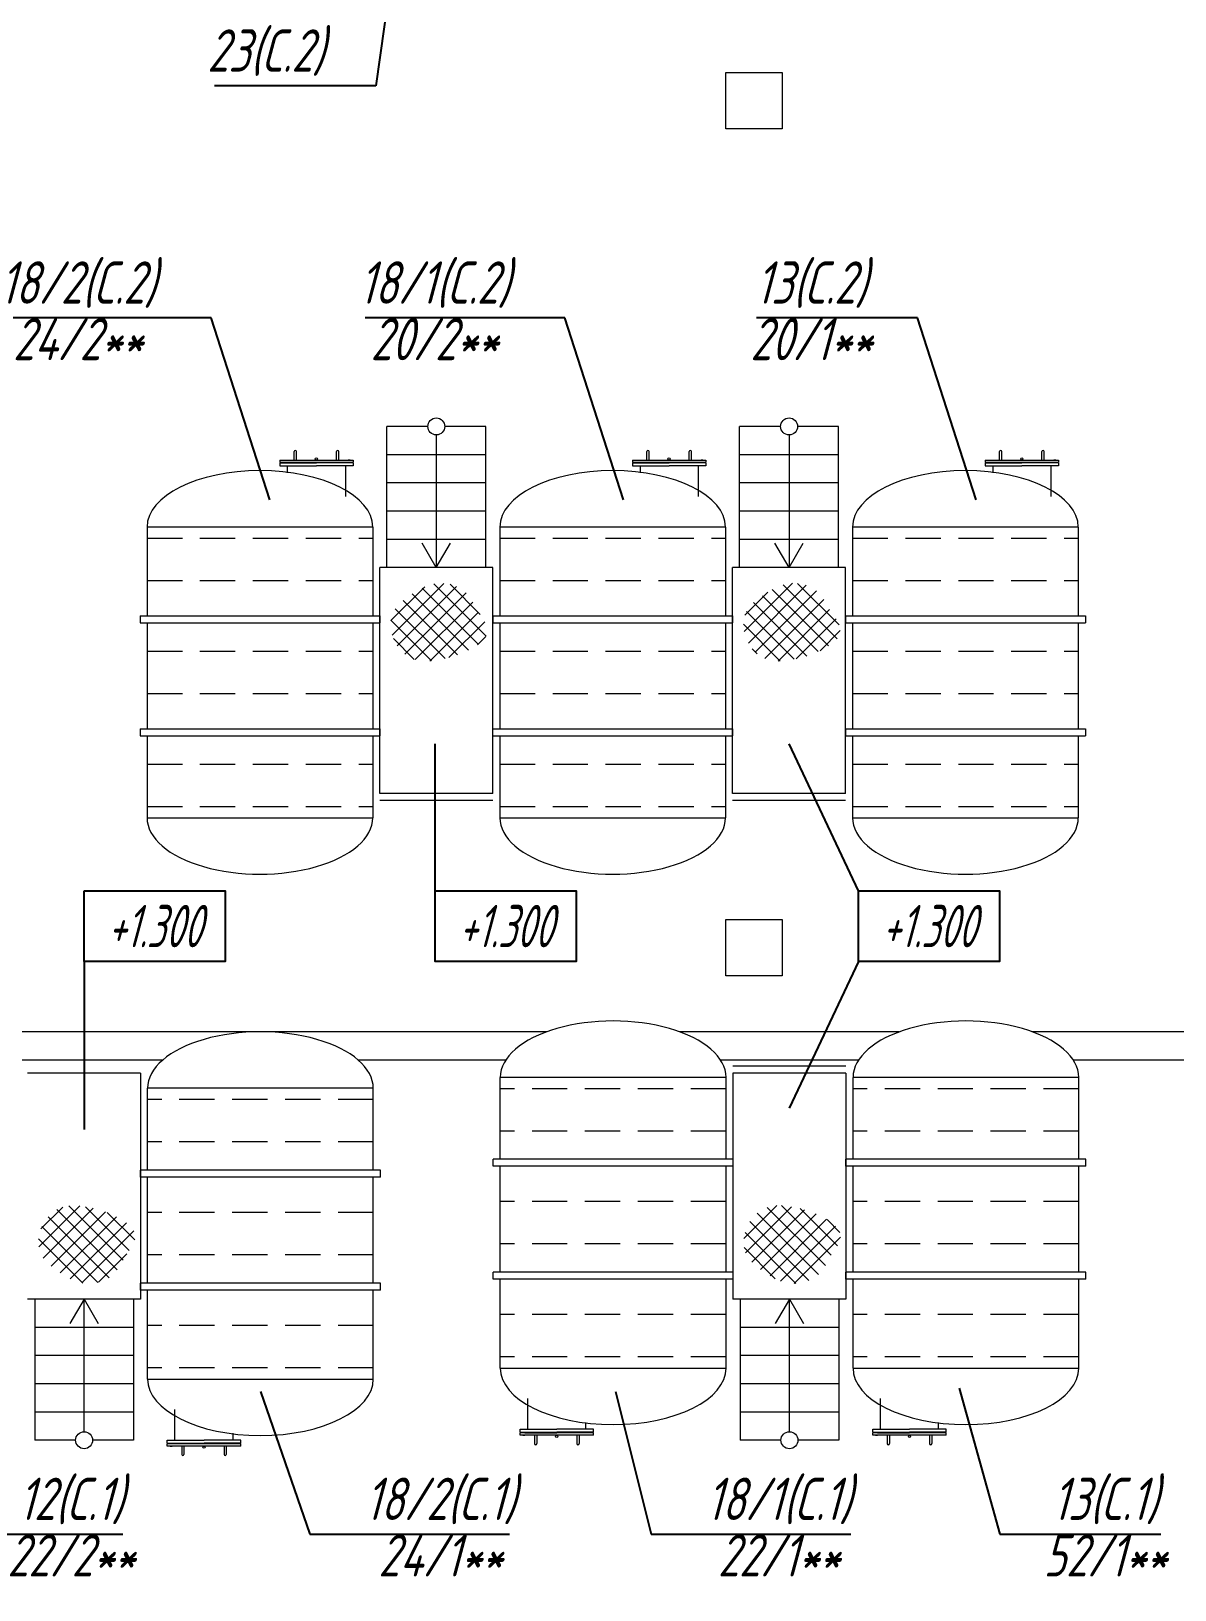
# Model space of a CAD drawing. Header units: millimetres. Extents: x -14296 to 10264, y -13087 to -5602.
# Drawn here: x -3117.5 to -3036.5, y -12765.5 to -12655 of the extents above; entities that cross this region are included whole.
import ezdxf
from ezdxf import colors
from ezdxf.entities.mleader import LeaderData, LeaderLine
from ezdxf.math import Vec2, Vec3

# ---------------------------------------------------------------- set-up
doc = ezdxf.new("R2010")
doc.units = ezdxf.units.MM
doc.linetypes.add('K5LT_BASIC', pattern=[0])
doc.linetypes.add('VERDECKT', pattern=[0.375, 0.25, -0.125])
for name, color, linetype, lineweight in [('Линия выноска', 137, 'Continuous', 25), ('Рамка тонкая', 5, 'Continuous', 25), ('Строительный', 251, 'Continuous', 13), ('Текст', 7, 'Continuous', 20), ('Технологическое', 156, 'Continuous', 18)]:
    doc.layers.add(name, color=color, linetype=linetype, lineweight=lineweight)
doc.layers.add('орудован', color=7, linetype='Continuous')
doc.styles.add('Simplex', font='simplex.shx', dxfattribs={"width": 0.7, "oblique": 15})
doc.linetypes.add('ограждение1', pattern='A,0.25,-0.1,[133,ltypeshp.shx,S=0.1,R=0,X=-0.1,Y=0],-0.1,1', length=1.45)

# ---------------------------------------------------------------- blocks, each defined once
blk = doc.blocks.new('A$C32520DA1')
at = {"layer": 'орудован', "lineweight": -2, "ltscale": 0.3}
h = blk.add_hatch(dxfattribs=at)
h.set_pattern_fill('ANSI37', color=4, scale=0.25, angle=270, style=0)
h.set_pattern_definition([(45, (345.161, -3272.3488), (0.561266, -0.561266), []), (315, (345.161, -3272.3488), (-0.561266, -0.561266), [])])
edge = h.paths.add_edge_path()
edge.add_spline(control_points=[(2.52, -0.8), (2.28, -1.28), (1.72, -2.41), (-0.45, -2.98), (-2.14, -1.94), (-3.79, -0.67), (-3.56, 1.53), (-1.96, 2.98), (0.07, 2.73), (1.77, 2.21), (3.79, 0.92), (2.93, -0.25), (2.52, -0.8)], knot_values=[0, 0, 0, 0, 1.566566, 3.673336, 5.745346, 7.383422, 9.561681, 11.30499, 13.330467, 15.16078, 17.108533, 18.858869, 18.858869, 18.858869, 18.858869], degree=3, periodic=0)
blk = doc.blocks.new('_None')

msp = doc.modelspace()

# ---------------------------------------------------------------- linework, layer by layer
at = {"layer": 'Линия выноска'}
for p, q in [((-3088.90651, -12715.95198), (-3088.90651, -12705.54043)), ((-3058.90563, -12715.95198), (-3063.82898, -12705.54043)), ((-3113.79414, -12720.95198), (-3113.79414, -12732.85832)), ((-3058.90563, -12720.95198), (-3063.82898, -12731.36353))]:
    msp.add_line(p, q, dxfattribs=at)
at = {"layer": 'Рамка тонкая'}
for points in [[(-3113.79414, -12715.95198), (-3103.79414, -12715.95198), (-3103.79414, -12720.95198), (-3113.79414, -12720.95198)], [(-3088.90651, -12715.95198), (-3078.90651, -12715.95198), (-3078.90651, -12720.95198), (-3088.90651, -12720.95198)], [(-3058.90563, -12715.95198), (-3048.90563, -12715.95198), (-3048.90563, -12720.95198), (-3058.90563, -12720.95198)]]:
    msp.add_lwpolyline(points, close=True, dxfattribs=at)
at = {"layer": 'Строительный'}
for p, q in [((-3068.30898, -12661.97393), (-3068.30898, -12657.97393)), ((-3068.30898, -12657.97393), (-3064.30898, -12657.97393)), ((-3064.30898, -12657.97393), (-3064.30898, -12661.97393)), ((-3064.30898, -12661.97393), (-3068.30898, -12661.97393)), ((-3089.42898, -12683.05087), (-3092.32898, -12683.05087)), ((-3092.32898, -12693.05087), (-3092.32898, -12683.05087)), ((-3088.82898, -12683.65087), (-3088.82898, -12693.05087)), ((-3085.32898, -12683.05087), (-3088.22898, -12683.05087)), ((-3085.32898, -12693.05087), (-3085.32898, -12683.05087)), ((-3064.42898, -12683.05087), (-3067.32898, -12683.05087)), ((-3067.32898, -12693.05087), (-3067.32898, -12683.05087)), ((-3063.82898, -12683.65087), (-3063.82898, -12693.05087)), ((-3060.32898, -12683.05087), (-3063.22898, -12683.05087)), ((-3060.32898, -12693.05087), (-3060.32898, -12683.05087)), ((-3085.32898, -12685.05087), (-3092.32898, -12685.05087)), ((-3060.32898, -12685.05087), (-3067.32898, -12685.05087)), ((-3085.32898, -12687.05087), (-3092.32898, -12687.05087)), ((-3060.32898, -12687.05087), (-3067.32898, -12687.05087)), ((-3085.32898, -12689.05087), (-3092.32898, -12689.05087)), ((-3060.32898, -12689.05087), (-3067.32898, -12689.05087)), ((-3085.32898, -12691.05087), (-3092.32898, -12691.05087)), ((-3088.82898, -12693.05087), (-3089.82898, -12691.31882)), ((-3088.82898, -12693.05087), (-3087.82898, -12691.31882)), ((-3060.32898, -12691.05087), (-3067.32898, -12691.05087)), ((-3063.82898, -12693.05087), (-3064.82898, -12691.31882)), ((-3063.82898, -12693.05087), (-3062.82898, -12691.31882)), ((-3084.82898, -12693.05087), (-3092.82898, -12693.05087)), ((-3092.82898, -12709.05087), (-3092.82898, -12693.05087)), ((-3084.82898, -12709.05087), (-3084.82898, -12693.05087)), ((-3059.82898, -12693.05087), (-3067.82898, -12693.05087)), ((-3067.82898, -12709.05087), (-3067.82898, -12693.05087)), ((-3059.82898, -12709.05087), (-3059.82898, -12693.05087)), ((-3084.82898, -12709.05087), (-3092.82898, -12709.05087)), ((-3059.82898, -12709.05087), (-3067.82898, -12709.05087)), ((-3068.30898, -12721.97393), (-3068.30898, -12717.97393)), ((-3068.30898, -12717.97393), (-3064.30898, -12717.97393)), ((-3064.30898, -12717.97393), (-3064.30898, -12721.97393)), ((-3064.30898, -12721.97393), (-3068.30898, -12721.97393)), ((-3109.79414, -12728.88271), (-3117.79414, -12728.88271)), ((-3109.79414, -12728.88271), (-3109.79414, -12744.88271)), ((-3059.80428, -12728.88271), (-3067.80428, -12728.88271)), ((-3067.80428, -12728.88271), (-3067.80428, -12744.88271)), ((-3059.80428, -12728.88271), (-3059.80428, -12744.88271)), ((-3109.79414, -12744.88271), (-3117.79414, -12744.88271)), ((-3117.29414, -12744.88271), (-3117.29414, -12754.88271)), ((-3113.79414, -12744.88271), (-3114.79414, -12746.61476)), ((-3113.79414, -12754.28271), (-3113.79414, -12744.88271)), ((-3113.79414, -12744.88271), (-3112.79414, -12746.61476)), ((-3110.29414, -12744.88271), (-3110.29414, -12754.88271)), ((-3059.80428, -12744.88271), (-3067.80428, -12744.88271)), ((-3067.30428, -12744.88271), (-3067.30428, -12754.88271)), ((-3063.80428, -12744.88271), (-3064.80428, -12746.61476)), ((-3063.80428, -12754.28271), (-3063.80428, -12744.88271)), ((-3063.80428, -12744.88271), (-3062.80428, -12746.61476)), ((-3060.30428, -12744.88271), (-3060.30428, -12754.88271)), ((-3110.29414, -12746.88271), (-3117.29414, -12746.88271)), ((-3060.30428, -12746.88271), (-3067.30428, -12746.88271)), ((-3110.29414, -12748.88271), (-3117.29414, -12748.88271)), ((-3060.30428, -12748.88271), (-3067.30428, -12748.88271)), ((-3110.29414, -12750.88271), (-3117.29414, -12750.88271)), ((-3060.30428, -12750.88271), (-3067.30428, -12750.88271)), ((-3110.29414, -12752.88271), (-3117.29414, -12752.88271)), ((-3060.30428, -12752.88271), (-3067.30428, -12752.88271)), ((-3114.39414, -12754.88271), (-3117.29414, -12754.88271)), ((-3110.29414, -12754.88271), (-3113.19414, -12754.88271)), ((-3064.40428, -12754.88271), (-3067.30428, -12754.88271)), ((-3060.30428, -12754.88271), (-3063.20428, -12754.88271))]:
    msp.add_line(p, q, dxfattribs=at)
at = {"layer": 'Строительный', "linetype": 'ограждение1', "ltscale": 1.83}
for p, q in [((-3084.82898, -12709.55087), (-3092.82898, -12709.55087)), ((-3059.82898, -12709.55087), (-3067.82898, -12709.55087)), ((-3059.80428, -12728.38271), (-3067.80428, -12728.38271))]:
    msp.add_line(p, q, dxfattribs=at)
at = {"layer": 'Строительный', "ltscale": 100}
for p, q in [((-3081.01737, -12725.9455), (-3121.57091, -12725.9455)), ((-3056.01737, -12725.9455), (-3071.57091, -12725.9455)), ((-3035.32898, -12725.9455), (-3046.57091, -12725.9455)), ((-3108.22234, -12727.9455), (-3118.68074, -12727.9455)), ((-3083.90754, -12727.9455), (-3094.36594, -12727.9455)), ((-3058.90754, -12727.9455), (-3068.68074, -12727.9455)), ((-3035.32898, -12727.9455), (-3043.68074, -12727.9455))]:
    msp.add_line(p, q, dxfattribs=at)
at = {"layer": 'Строительный'}
for centre in [(-3088.82898, -12683.05087), (-3063.82898, -12683.05087), (-3113.79414, -12754.88271), (-3063.80428, -12754.88271)]:
    msp.add_circle(centre, 0.6, dxfattribs=at)
at = {"layer": 'Технологическое'}
for p, q in [((-3098.90898, -12685.42999), (-3098.90898, -12684.82999)), ((-3098.74898, -12685.42999), (-3098.74898, -12684.82999)), ((-3095.90898, -12685.42999), (-3095.90898, -12684.82999)), ((-3095.74898, -12685.42999), (-3095.74898, -12684.82999)), ((-3073.90898, -12685.42999), (-3073.90898, -12684.82999)), ((-3073.74898, -12685.42999), (-3073.74898, -12684.82999)), ((-3070.90898, -12685.42999), (-3070.90898, -12684.82999)), ((-3070.74898, -12685.42999), (-3070.74898, -12684.82999)), ((-3048.90898, -12685.42999), (-3048.90898, -12684.82999)), ((-3048.74898, -12685.42999), (-3048.74898, -12684.82999)), ((-3045.90898, -12685.42999), (-3045.90898, -12684.82999)), ((-3045.74898, -12685.42999), (-3045.74898, -12684.82999)), ((-3099.92898, -12685.42999), (-3094.72898, -12685.42999)), ((-3099.92898, -12685.42999), (-3099.92898, -12685.58999)), ((-3099.92898, -12685.58999), (-3094.72898, -12685.58999)), ((-3099.92898, -12685.62999), (-3099.92898, -12685.84999)), ((-3099.92898, -12685.62999), (-3097.32898, -12685.62999)), ((-3099.92898, -12685.84999), (-3097.32898, -12685.84999)), ((-3099.58898, -12685.59999), (-3099.58898, -12685.62999)), ((-3099.58898, -12685.59999), (-3097.32898, -12685.59999)), ((-3099.54398, -12685.58999), (-3099.54398, -12685.59999)), ((-3099.38898, -12685.84999), (-3099.38898, -12686.33393)), ((-3095.06898, -12685.59999), (-3097.32898, -12685.59999)), ((-3094.72898, -12685.62999), (-3097.32898, -12685.62999)), ((-3094.72898, -12685.84999), (-3097.32898, -12685.84999)), ((-3095.26898, -12685.84999), (-3095.26898, -12688.0157)), ((-3095.11398, -12685.58999), (-3095.11398, -12685.59999)), ((-3095.06898, -12685.59999), (-3095.06898, -12685.62999)), ((-3094.72898, -12685.42999), (-3094.72898, -12685.58999)), ((-3094.72898, -12685.62999), (-3094.72898, -12685.84999)), ((-3074.92898, -12685.42999), (-3069.72898, -12685.42999)), ((-3074.92898, -12685.42999), (-3074.92898, -12685.58999)), ((-3074.92898, -12685.58999), (-3069.72898, -12685.58999)), ((-3074.92898, -12685.62999), (-3074.92898, -12685.84999)), ((-3074.92898, -12685.62999), (-3072.32898, -12685.62999)), ((-3074.92898, -12685.84999), (-3072.32898, -12685.84999)), ((-3074.58898, -12685.59999), (-3074.58898, -12685.62999)), ((-3074.58898, -12685.59999), (-3072.32898, -12685.59999)), ((-3074.54398, -12685.58999), (-3074.54398, -12685.59999)), ((-3074.38898, -12685.84999), (-3074.38898, -12686.33393)), ((-3070.06898, -12685.59999), (-3072.32898, -12685.59999)), ((-3069.72898, -12685.62999), (-3072.32898, -12685.62999)), ((-3069.72898, -12685.84999), (-3072.32898, -12685.84999)), ((-3070.26898, -12685.84999), (-3070.26898, -12688.0157)), ((-3070.11398, -12685.58999), (-3070.11398, -12685.59999)), ((-3070.06898, -12685.59999), (-3070.06898, -12685.62999)), ((-3069.72898, -12685.42999), (-3069.72898, -12685.58999)), ((-3069.72898, -12685.62999), (-3069.72898, -12685.84999)), ((-3049.92898, -12685.42999), (-3044.72898, -12685.42999)), ((-3049.92898, -12685.42999), (-3049.92898, -12685.58999)), ((-3049.92898, -12685.58999), (-3044.72898, -12685.58999)), ((-3049.92898, -12685.62999), (-3049.92898, -12685.84999)), ((-3049.92898, -12685.62999), (-3047.32898, -12685.62999)), ((-3049.92898, -12685.84999), (-3047.32898, -12685.84999)), ((-3049.58898, -12685.59999), (-3049.58898, -12685.62999)), ((-3049.58898, -12685.59999), (-3047.32898, -12685.59999)), ((-3049.54398, -12685.58999), (-3049.54398, -12685.59999)), ((-3049.38898, -12685.84999), (-3049.38898, -12686.33393)), ((-3045.06898, -12685.59999), (-3047.32898, -12685.59999)), ((-3044.72898, -12685.62999), (-3047.32898, -12685.62999)), ((-3044.72898, -12685.84999), (-3047.32898, -12685.84999)), ((-3045.26898, -12685.84999), (-3045.26898, -12688.0157)), ((-3045.11398, -12685.58999), (-3045.11398, -12685.59999)), ((-3045.06898, -12685.59999), (-3045.06898, -12685.62999)), ((-3044.72898, -12685.42999), (-3044.72898, -12685.58999)), ((-3044.72898, -12685.62999), (-3044.72898, -12685.84999)), ((-3109.32898, -12690.17573), (-3109.32898, -12696.47573)), ((-3093.32898, -12690.17573), (-3109.32898, -12690.17573)), ((-3093.32898, -12690.17573), (-3093.32898, -12696.47573)), ((-3084.32898, -12690.17573), (-3084.32898, -12696.47573)), ((-3068.32898, -12690.17573), (-3084.32898, -12690.17573)), ((-3068.32898, -12690.17573), (-3068.32898, -12696.47573)), ((-3059.32898, -12690.17573), (-3059.32898, -12696.47573)), ((-3043.32898, -12690.17573), (-3059.32898, -12690.17573)), ((-3043.32898, -12690.17573), (-3043.32898, -12696.47573)), ((-3109.82898, -12696.47573), (-3109.82898, -12696.97573)), ((-3109.82898, -12696.47573), (-3092.82898, -12696.47573)), ((-3109.82898, -12696.97573), (-3092.82898, -12696.97573)), ((-3109.32898, -12696.97573), (-3109.32898, -12704.47573)), ((-3093.32898, -12696.97573), (-3093.32898, -12704.47573)), ((-3092.82898, -12696.47573), (-3092.82898, -12696.97573)), ((-3084.82898, -12696.47573), (-3084.82898, -12696.97573)), ((-3084.82898, -12696.47573), (-3067.82898, -12696.47573)), ((-3084.82898, -12696.97573), (-3067.82898, -12696.97573)), ((-3084.32898, -12696.97573), (-3084.32898, -12704.47573)), ((-3068.32898, -12696.97573), (-3068.32898, -12704.47573)), ((-3067.82898, -12696.47573), (-3067.82898, -12696.97573)), ((-3059.82898, -12696.47573), (-3059.82898, -12696.97573)), ((-3059.82898, -12696.47573), (-3042.82898, -12696.47573)), ((-3059.82898, -12696.97573), (-3042.82898, -12696.97573)), ((-3059.32898, -12696.97573), (-3059.32898, -12704.47573)), ((-3043.32898, -12696.97573), (-3043.32898, -12704.47573)), ((-3042.82898, -12696.47573), (-3042.82898, -12696.97573)), ((-3109.82898, -12704.47573), (-3109.82898, -12704.97573)), ((-3109.82898, -12704.47573), (-3092.82898, -12704.47573)), ((-3092.82898, -12704.47573), (-3092.82898, -12704.97573)), ((-3084.82898, -12704.47573), (-3067.82898, -12704.47573)), ((-3067.82898, -12704.47573), (-3067.82898, -12704.97573)), ((-3059.82898, -12704.47573), (-3059.82898, -12704.97573)), ((-3059.82898, -12704.47573), (-3042.82898, -12704.47573)), ((-3042.82898, -12704.47573), (-3042.82898, -12704.97573)), ((-3109.82898, -12704.97573), (-3092.82898, -12704.97573)), ((-3109.32898, -12704.97573), (-3109.32898, -12710.77573)), ((-3093.32898, -12704.97573), (-3093.32898, -12710.77573)), ((-3084.82898, -12704.97573), (-3067.82898, -12704.97573)), ((-3084.32898, -12704.97573), (-3084.32898, -12710.77573)), ((-3068.32898, -12704.97573), (-3068.32898, -12710.77573)), ((-3059.82898, -12704.97573), (-3042.82898, -12704.97573)), ((-3059.32898, -12704.97573), (-3059.32898, -12710.77573)), ((-3043.32898, -12704.97573), (-3043.32898, -12710.77573)), ((-3109.32898, -12710.77573), (-3093.32898, -12710.77573)), ((-3084.32898, -12710.77573), (-3068.32898, -12710.77573)), ((-3059.32898, -12710.77573), (-3043.32898, -12710.77573)), ((-3109.29414, -12735.7455), (-3109.29414, -12729.9455)), ((-3093.29414, -12729.9455), (-3109.29414, -12729.9455)), ((-3093.29414, -12735.7455), (-3093.29414, -12729.9455)), ((-3084.29414, -12734.97393), (-3084.29414, -12729.17393)), ((-3068.29414, -12729.17393), (-3084.29414, -12729.17393)), ((-3068.29414, -12734.97393), (-3068.29414, -12729.17393)), ((-3059.29414, -12734.97393), (-3059.29414, -12729.17393)), ((-3043.29414, -12729.17393), (-3059.29414, -12729.17393)), ((-3043.29414, -12734.97393), (-3043.29414, -12729.17393)), ((-3109.79414, -12736.2455), (-3109.79414, -12735.7455)), ((-3092.79414, -12735.7455), (-3109.79414, -12735.7455)), ((-3092.79414, -12736.2455), (-3092.79414, -12735.7455)), ((-3084.79414, -12735.47393), (-3084.79414, -12734.97393)), ((-3067.79414, -12734.97393), (-3084.79414, -12734.97393)), ((-3067.79414, -12735.47393), (-3084.79414, -12735.47393)), ((-3084.29414, -12742.97393), (-3084.29414, -12735.47393)), ((-3068.29414, -12742.97393), (-3068.29414, -12735.47393)), ((-3067.79414, -12735.47393), (-3067.79414, -12734.97393)), ((-3059.79414, -12735.47393), (-3059.79414, -12734.97393)), ((-3042.79414, -12734.97393), (-3059.79414, -12734.97393)), ((-3042.79414, -12735.47393), (-3059.79414, -12735.47393)), ((-3059.29414, -12742.97393), (-3059.29414, -12735.47393)), ((-3043.29414, -12742.97393), (-3043.29414, -12735.47393)), ((-3042.79414, -12735.47393), (-3042.79414, -12734.97393)), ((-3092.79414, -12736.2455), (-3109.79414, -12736.2455)), ((-3109.29414, -12743.7455), (-3109.29414, -12736.2455)), ((-3093.29414, -12743.7455), (-3093.29414, -12736.2455)), ((-3084.79414, -12743.47393), (-3084.79414, -12742.97393)), ((-3067.79414, -12742.97393), (-3084.79414, -12742.97393)), ((-3067.79414, -12743.47393), (-3084.79414, -12743.47393)), ((-3084.29414, -12749.77393), (-3084.29414, -12743.47393)), ((-3068.29414, -12749.77393), (-3068.29414, -12743.47393)), ((-3067.79414, -12743.47393), (-3067.79414, -12742.97393)), ((-3059.79414, -12743.47393), (-3059.79414, -12742.97393)), ((-3042.79414, -12742.97393), (-3059.79414, -12742.97393)), ((-3042.79414, -12743.47393), (-3059.79414, -12743.47393)), ((-3059.29414, -12749.77393), (-3059.29414, -12743.47393)), ((-3043.29414, -12749.77393), (-3043.29414, -12743.47393)), ((-3042.79414, -12743.47393), (-3042.79414, -12742.97393)), ((-3109.79414, -12744.2455), (-3109.79414, -12743.7455)), ((-3092.79414, -12743.7455), (-3109.79414, -12743.7455)), ((-3092.79414, -12744.2455), (-3109.79414, -12744.2455)), ((-3109.29414, -12750.5455), (-3109.29414, -12744.2455)), ((-3093.29414, -12750.5455), (-3093.29414, -12744.2455)), ((-3092.79414, -12744.2455), (-3092.79414, -12743.7455)), ((-3084.29414, -12749.77393), (-3068.29414, -12749.77393)), ((-3059.29414, -12749.77393), (-3043.29414, -12749.77393)), ((-3109.29414, -12750.5455), (-3093.29414, -12750.5455)), ((-3082.35414, -12754.09967), (-3082.35414, -12751.93396)), ((-3057.35414, -12754.09967), (-3057.35414, -12751.93396)), ((-3107.35414, -12754.87124), (-3107.35414, -12752.70553)), ((-3103.23414, -12754.87124), (-3103.23414, -12754.3873)), ((-3082.89414, -12754.31967), (-3082.89414, -12754.09967)), ((-3082.89414, -12754.09967), (-3080.29414, -12754.09967)), ((-3082.89414, -12754.31967), (-3080.29414, -12754.31967)), ((-3077.69414, -12754.35967), (-3082.89414, -12754.35967)), ((-3082.89414, -12754.51967), (-3082.89414, -12754.35967)), ((-3077.69414, -12754.51967), (-3082.89414, -12754.51967)), ((-3082.55414, -12754.34967), (-3082.55414, -12754.31967)), ((-3082.55414, -12754.34967), (-3080.29414, -12754.34967)), ((-3082.50914, -12754.35967), (-3082.50914, -12754.34967)), ((-3081.87414, -12754.51967), (-3081.87414, -12755.11967)), ((-3081.71414, -12754.51967), (-3081.71414, -12755.11967)), ((-3077.69414, -12754.09967), (-3080.29414, -12754.09967)), ((-3077.69414, -12754.31967), (-3080.29414, -12754.31967)), ((-3078.03414, -12754.34967), (-3080.29414, -12754.34967)), ((-3078.87414, -12754.51967), (-3078.87414, -12755.11967)), ((-3078.71414, -12754.51967), (-3078.71414, -12755.11967)), ((-3078.23414, -12754.09967), (-3078.23414, -12753.61574)), ((-3078.07914, -12754.35967), (-3078.07914, -12754.34967)), ((-3078.03414, -12754.34967), (-3078.03414, -12754.31967)), ((-3077.69414, -12754.31967), (-3077.69414, -12754.09967)), ((-3077.69414, -12754.51967), (-3077.69414, -12754.35967)), ((-3057.89414, -12754.31967), (-3057.89414, -12754.09967)), ((-3057.89414, -12754.09967), (-3055.29414, -12754.09967)), ((-3057.89414, -12754.31967), (-3055.29414, -12754.31967)), ((-3052.69414, -12754.35967), (-3057.89414, -12754.35967)), ((-3057.89414, -12754.51967), (-3057.89414, -12754.35967)), ((-3052.69414, -12754.51967), (-3057.89414, -12754.51967)), ((-3057.55414, -12754.34967), (-3057.55414, -12754.31967)), ((-3057.55414, -12754.34967), (-3055.29414, -12754.34967)), ((-3057.50914, -12754.35967), (-3057.50914, -12754.34967)), ((-3056.87414, -12754.51967), (-3056.87414, -12755.11967)), ((-3056.71414, -12754.51967), (-3056.71414, -12755.11967)), ((-3052.69414, -12754.09967), (-3055.29414, -12754.09967)), ((-3052.69414, -12754.31967), (-3055.29414, -12754.31967)), ((-3053.03414, -12754.34967), (-3055.29414, -12754.34967)), ((-3053.87414, -12754.51967), (-3053.87414, -12755.11967)), ((-3053.71414, -12754.51967), (-3053.71414, -12755.11967)), ((-3053.23414, -12754.09967), (-3053.23414, -12753.61574)), ((-3053.07914, -12754.35967), (-3053.07914, -12754.34967)), ((-3053.03414, -12754.34967), (-3053.03414, -12754.31967)), ((-3052.69414, -12754.31967), (-3052.69414, -12754.09967)), ((-3052.69414, -12754.51967), (-3052.69414, -12754.35967)), ((-3107.89414, -12755.09124), (-3107.89414, -12754.87124)), ((-3107.89414, -12754.87124), (-3105.29414, -12754.87124)), ((-3107.89414, -12755.09124), (-3105.29414, -12755.09124)), ((-3102.69414, -12755.13124), (-3107.89414, -12755.13124)), ((-3107.89414, -12755.29124), (-3107.89414, -12755.13124)), ((-3102.69414, -12755.29124), (-3107.89414, -12755.29124)), ((-3107.55414, -12755.12124), (-3107.55414, -12755.09124)), ((-3107.55414, -12755.12124), (-3105.29414, -12755.12124)), ((-3107.50914, -12755.13124), (-3107.50914, -12755.12124)), ((-3106.87414, -12755.29124), (-3106.87414, -12755.89124)), ((-3106.71414, -12755.29124), (-3106.71414, -12755.89124)), ((-3102.69414, -12754.87124), (-3105.29414, -12754.87124)), ((-3102.69414, -12755.09124), (-3105.29414, -12755.09124)), ((-3103.03414, -12755.12124), (-3105.29414, -12755.12124)), ((-3103.87414, -12755.29124), (-3103.87414, -12755.89124)), ((-3103.71414, -12755.29124), (-3103.71414, -12755.89124)), ((-3103.07914, -12755.13124), (-3103.07914, -12755.12124)), ((-3103.03414, -12755.12124), (-3103.03414, -12755.09124)), ((-3102.69414, -12755.09124), (-3102.69414, -12754.87124)), ((-3102.69414, -12755.29124), (-3102.69414, -12755.13124))]:
    msp.add_line(p, q, dxfattribs=at)
at = {"layer": 'Технологическое', "linetype": 'K5LT_BASIC'}
for p, q in [((-3094.92898, -12685.42999), (-3095.06748, -12685.42999)), ((-3094.92898, -12685.42999), (-3094.79048, -12685.42999)), ((-3069.92898, -12685.42999), (-3070.06748, -12685.42999)), ((-3069.92898, -12685.42999), (-3069.79048, -12685.42999)), ((-3044.92898, -12685.42999), (-3045.06748, -12685.42999)), ((-3044.92898, -12685.42999), (-3044.79048, -12685.42999)), ((-3082.69414, -12754.51967), (-3082.83264, -12754.51967)), ((-3082.69414, -12754.51967), (-3082.55564, -12754.51967)), ((-3057.69414, -12754.51967), (-3057.83264, -12754.51967)), ((-3057.69414, -12754.51967), (-3057.55564, -12754.51967)), ((-3107.69414, -12755.29124), (-3107.83264, -12755.29124)), ((-3107.69414, -12755.29124), (-3107.55564, -12755.29124))]:
    msp.add_line(p, q, dxfattribs=at)
at = {"layer": 'Технологическое', "linetype": 'VERDECKT', "ltscale": 10}
for p, q in [((-3109.32898, -12690.97573), (-3093.32898, -12690.97573)), ((-3084.32898, -12690.97573), (-3068.32898, -12690.97573)), ((-3059.32898, -12690.97573), (-3043.32898, -12690.97573)), ((-3109.32898, -12693.97573), (-3093.32898, -12693.97573)), ((-3084.32898, -12693.97573), (-3068.32898, -12693.97573)), ((-3059.32898, -12693.97573), (-3043.32898, -12693.97573)), ((-3109.32898, -12698.97573), (-3093.32898, -12698.97573)), ((-3084.32898, -12698.97573), (-3068.32898, -12698.97573)), ((-3059.32898, -12698.97573), (-3043.32898, -12698.97573)), ((-3109.32898, -12701.97573), (-3093.32898, -12701.97573)), ((-3084.32898, -12701.97573), (-3068.32898, -12701.97573)), ((-3059.32898, -12701.97573), (-3043.32898, -12701.97573)), ((-3109.32898, -12706.97573), (-3093.32898, -12706.97573)), ((-3084.32898, -12706.97573), (-3068.32898, -12706.97573)), ((-3059.32898, -12706.97573), (-3043.32898, -12706.97573)), ((-3109.32898, -12709.97573), (-3093.32898, -12709.97573)), ((-3084.32898, -12709.97573), (-3068.32898, -12709.97573)), ((-3059.32898, -12709.97573), (-3043.32898, -12709.97573)), ((-3068.29414, -12729.97393), (-3084.29414, -12729.97393)), ((-3043.29414, -12729.97393), (-3059.29414, -12729.97393)), ((-3093.29414, -12730.7455), (-3109.29414, -12730.7455)), ((-3068.29414, -12732.97393), (-3084.29414, -12732.97393)), ((-3043.29414, -12732.97393), (-3059.29414, -12732.97393)), ((-3093.29414, -12733.7455), (-3109.29414, -12733.7455)), ((-3068.29414, -12737.97393), (-3084.29414, -12737.97393)), ((-3043.29414, -12737.97393), (-3059.29414, -12737.97393)), ((-3093.29414, -12738.7455), (-3109.29414, -12738.7455)), ((-3068.29414, -12740.97393), (-3084.29414, -12740.97393)), ((-3043.29414, -12740.97393), (-3059.29414, -12740.97393)), ((-3093.29414, -12741.7455), (-3109.29414, -12741.7455)), ((-3093.29414, -12746.7455), (-3109.29414, -12746.7455)), ((-3068.29414, -12745.97393), (-3084.29414, -12745.97393)), ((-3043.29414, -12745.97393), (-3059.29414, -12745.97393)), ((-3068.29414, -12748.97393), (-3084.29414, -12748.97393)), ((-3043.29414, -12748.97393), (-3059.29414, -12748.97393)), ((-3093.29414, -12749.7455), (-3109.29414, -12749.7455))]:
    msp.add_line(p, q, dxfattribs=at)
at = {"layer": 'Технологическое'}
for centre in [(-3097.32898, -12685.34999), (-3072.32898, -12685.34999), (-3047.32898, -12685.34999), (-3080.29414, -12754.59967), (-3055.29414, -12754.59967), (-3105.29414, -12755.37124)]:
    msp.add_circle(centre, 0.08, dxfattribs=at)
for centre, start, end in [((-3098.82898, -12684.82999), 0, 180), ((-3095.82898, -12684.82999), 0, 180), ((-3073.82898, -12684.82999), 0, 180), ((-3070.82898, -12684.82999), 0, 180), ((-3048.82898, -12684.82999), 0, 180), ((-3045.82898, -12684.82999), 0, 180), ((-3081.79414, -12755.11967), 180, 0), ((-3078.79414, -12755.11967), 180, 0), ((-3056.79414, -12755.11967), 180, 0), ((-3053.79414, -12755.11967), 180, 0), ((-3106.79414, -12755.89124), 180, 0), ((-3103.79414, -12755.89124), 180, 0)]:
    msp.add_arc(centre, 0.08, start, end, dxfattribs=at)
for centre, major_axis, start_param, end_param in [((-3101.32898, -12690.17573), (-8, 0), 3.141592654, 6.283185307), ((-3076.32898, -12690.17573), (-8, 0), 3.141592654, 6.283185307), ((-3051.32898, -12690.17573), (-8, 0), 3.141592654, 6.283185307), ((-3101.32898, -12710.77573), (-8, 0), 0, 3.141592654), ((-3076.32898, -12710.77573), (-8, 0), 0, 3.141592654), ((-3051.32898, -12710.77573), (-8, 0), 0, 3.141592654), ((-3076.29414, -12729.17393), (8, 0), 0, 3.141592654), ((-3051.29414, -12729.17393), (8, 0), 0, 3.141592654), ((-3101.29414, -12729.9455), (8, 0), 0, 3.141592654), ((-3076.29414, -12749.77393), (8, 0), 3.141592654, 6.283185307), ((-3051.29414, -12749.77393), (8, 0), 3.141592654, 6.283185307), ((-3101.29414, -12750.5455), (8, 0), 3.141592654, 6.283185307)]:
    msp.add_ellipse(centre, major_axis=major_axis, ratio=0.5, start_param=start_param, end_param=end_param, dxfattribs=at)

# ---------------------------------------------------------------- block references
at = {"layer": 'Строительный', "xscale": -1, "rotation": 180}
for p in [(-3088.46083, -12696.86346), (-3063.46083, -12696.86346)]:
    msp.add_blockref('A$C32520DA1', p, dxfattribs=at)
at = {"layer": 'Строительный'}
for p in [(-3113.42598, -12741.07012), (-3063.43612, -12741.07012)]:
    msp.add_blockref('A$C32520DA1', p, dxfattribs=at)

# ---------------------------------------------------------------- texts
at = {"layer": 'Текст', "char_height": 3, "width": 10, "attachment_point": 5, "style": 'Simplex'}
for insert in [(-3108.79414, -12718.45198), (-3083.90651, -12718.45198), (-3053.90563, -12718.45198)]:
    msp.add_mtext('{\\W0.6;+1.300}', dxfattribs=dict(at, insert=insert))

# ---------------------------------------------------------------- leaders
at = {"layer": 'Линия выноска'}
ml = msp.add_multileader_mtext('Standard', dxfattribs=at)
ml.set_content('{\\W0.7;23(С.2)}', color=2, style='Simplex')
ml.set_leader_properties()
ml.set_arrow_properties(name='NONE')
ml.build(insert=Vec2(0, 0))
ml.multileader.update_dxf_attribs({"text_left_attachment_type": 6, "text_right_attachment_type": 6, "dogleg_length": 0})
ctx = ml.context
ctx.base_point, ctx.char_height, ctx.plane_origin = Vec3(-3108.73185, -12658.91446), 3, Vec3(-3044.45036, -12679.36537)
ctx.left_attachment, ctx.right_attachment, ctx.text_align_type = 6, 6, 1
notes = []
notes.append((ctx, [(0, (1, 1, 0), (-3093.1194, -12658.91446), (-1, 0), 0, [(1, [(-3091.68262, -12648.82022)], 0, [])])]))
ctx.mtext.insert, ctx.mtext.alignment, ctx.mtext.flow_direction = Vec3(-3100.92563, -12654.91446), 2, 5
ml = msp.add_multileader_mtext('Standard', dxfattribs=at)
ml.set_content('18/2(С.2)\\P24/2**', color=2, style='Simplex')
ml.set_leader_properties()
ml.set_arrow_properties(name='NONE')
ml.build(insert=Vec2(0, 0))
ml.multileader.update_dxf_attribs({"text_left_attachment_type": 6, "text_right_attachment_type": 6, "dogleg_length": 0})
ctx = ml.context
ctx.base_point, ctx.char_height, ctx.plane_origin = Vec3(-3123.69444, -12675.35348), 3, Vec3(-3058.3802, -12688.48109)
ctx.left_attachment, ctx.right_attachment, ctx.text_align_type = 6, 6, 1
notes.append((ctx, [(0, (1, 1, 0), (-3104.78199, -12675.35348), (-1, 0), 0, [(1, [(-3100.63755, -12688.24599)], 0, [])])]))
ctx.mtext.insert, ctx.mtext.alignment, ctx.mtext.line_spacing_factor, ctx.mtext.flow_direction = Vec3(-3114.23821, -12671.35348), 2, 0.8, 5
ml = msp.add_multileader_mtext('Standard', dxfattribs=at)
ml.set_content('18/1(С.2)\\P20/2**', color=2, style='Simplex')
ml.set_leader_properties()
ml.set_arrow_properties(name='NONE')
ml.build(insert=Vec2(0, 0))
ml.multileader.update_dxf_attribs({"text_left_attachment_type": 6, "text_right_attachment_type": 6, "dogleg_length": 0})
ctx = ml.context
ctx.base_point, ctx.char_height, ctx.plane_origin = Vec3(-3098.22794, -12675.35348), 3, Vec3(-3033.3137, -12688.48109)
ctx.left_attachment, ctx.right_attachment, ctx.text_align_type = 6, 6, 1
notes.append((ctx, [(0, (1, 1, 0), (-3079.71548, -12675.35348), (-1, 0), 0, [(1, [(-3075.57105, -12688.24599)], 0, [])])]))
ctx.mtext.insert, ctx.mtext.alignment, ctx.mtext.line_spacing_factor, ctx.mtext.flow_direction = Vec3(-3088.97171, -12671.35348), 2, 0.8, 5
ml = msp.add_multileader_mtext('Standard', dxfattribs=at)
ml.set_content('13(С.2)\\P20/1**', color=2, style='Simplex')
ml.set_leader_properties()
ml.set_arrow_properties(name='NONE')
ml.build(insert=Vec2(0, 0))
ml.multileader.update_dxf_attribs({"text_left_attachment_type": 6, "text_right_attachment_type": 6, "dogleg_length": 0})
ctx = ml.context
ctx.base_point, ctx.char_height, ctx.plane_origin = Vec3(-3069.80449, -12675.35348), 3, Vec3(-3008.3137, -12688.48109)
ctx.left_attachment, ctx.right_attachment, ctx.text_align_type = 6, 6, 1
notes.append((ctx, [(0, (1, 1, 0), (-3054.71548, -12675.35348), (-1, 0), 0, [(1, [(-3050.57105, -12688.24599)], 0, [])])]))
ctx.mtext.insert, ctx.mtext.alignment, ctx.mtext.line_spacing_factor, ctx.mtext.flow_direction = Vec3(-3062.25999, -12671.35348), 2, 0.8, 5
ml = msp.add_multileader_mtext('Standard', dxfattribs=at)
ml.set_content('{\\W0.7;13(С.1)\\P52/1**}', color=2, style='Simplex')
ml.set_leader_properties()
ml.set_arrow_properties(name='NONE')
ml.build(insert=Vec2(0, 0))
ml.multileader.update_dxf_attribs({"text_left_attachment_type": 6, "text_right_attachment_type": 6, "dogleg_length": 0})
ctx = ml.context
ctx.base_point, ctx.char_height, ctx.plane_origin = Vec3(-3048.8944, -12761.53584), 3, Vec3(-3013.32582, -12784.87414)
ctx.left_attachment, ctx.right_attachment, ctx.text_align_type = 6, 6, 1
notes.append((ctx, [(1, (1, 1, 0), (-3048.8944, -12761.53584), (1, 0), 0, [(1, [(-3051.7651, -12751.19509)], 0, [])])]))
ctx.mtext.insert, ctx.mtext.alignment, ctx.mtext.line_spacing_factor, ctx.mtext.flow_direction = Vec3(-3041.42645, -12757.53584), 2, 0.8, 5
ml = msp.add_multileader_mtext('Standard', dxfattribs=at)
ml.set_content('12(С.1)\\P22/2**', color=2, style='Simplex')
ml.set_leader_properties()
ml.set_arrow_properties(name='NONE')
ml.build(insert=Vec2(0, 0))
ml.multileader.update_dxf_attribs({"text_left_attachment_type": 6, "text_right_attachment_type": 6, "dogleg_length": 0})
ctx = ml.context
ctx.base_point, ctx.char_height, ctx.plane_origin = Vec3(-3122.46658, -12761.53584), 3, Vec3(-3088.61713, -12784.87414)
ctx.left_attachment, ctx.right_attachment, ctx.text_align_type = 6, 6, 1
notes.append((ctx, [(1, (1, 1, 0), (-3122.46658, -12761.53584), (1, 0), 0, [(1, [(-3126.29414, -12751.42772)], 0, [])])]))
ctx.mtext.insert, ctx.mtext.alignment, ctx.mtext.line_spacing_factor, ctx.mtext.flow_direction = Vec3(-3114.72207, -12757.53584), 2, 0.8, 5
ml = msp.add_multileader_mtext('Standard', dxfattribs=at)
ml.set_content('18/2(С.1)\\P24/1**', color=2, style='Simplex')
ml.set_leader_properties()
ml.set_arrow_properties(name='NONE')
ml.build(insert=Vec2(0, 0))
ml.multileader.update_dxf_attribs({"text_left_attachment_type": 6, "text_right_attachment_type": 6, "dogleg_length": 0})
ctx = ml.context
ctx.base_point, ctx.char_height, ctx.plane_origin = Vec3(-3097.80144, -12761.53584), 3, Vec3(-3064.1761, -12784.87414)
ctx.left_attachment, ctx.right_attachment, ctx.text_align_type = 6, 6, 1
notes.append((ctx, [(1, (1, 1, 0), (-3097.80144, -12761.53584), (1, 0), 0, [(1, [(-3101.29414, -12751.42772)], 0, [])])]))
ctx.mtext.insert, ctx.mtext.alignment, ctx.mtext.line_spacing_factor, ctx.mtext.flow_direction = Vec3(-3088.54522, -12757.53584), 2, 0.8, 5
ml = msp.add_multileader_mtext('Standard', dxfattribs=at)
ml.set_content('{\\W0.7;18/1(С.1)\\P22/1**}', color=2, style='Simplex')
ml.set_leader_properties()
ml.set_arrow_properties(name='NONE')
ml.build(insert=Vec2(0, 0))
ml.multileader.update_dxf_attribs({"text_left_attachment_type": 6, "text_right_attachment_type": 6, "dogleg_length": 0})
ctx = ml.context
ctx.base_point, ctx.char_height, ctx.plane_origin = Vec3(-3073.61286, -12761.53584), 3, Vec3(-3011.98422, -12774.66345)
ctx.left_attachment, ctx.right_attachment, ctx.text_align_type = 6, 6, 1
notes.append((ctx, [(1, (1, 1, 0), (-3073.61286, -12761.53584), (1, 0), 0, [(1, [(-3076.13825, -12751.42772)], 0, [])])]))
ctx.mtext.insert, ctx.mtext.alignment, ctx.mtext.line_spacing_factor, ctx.mtext.flow_direction = Vec3(-3064.55664, -12757.53584), 2, 0.8, 5
for ctx, leaders in notes:
    for number, flags, end, landing, length, lines in leaders:
        leader = LeaderData()
        leader.index, (leader.has_last_leader_line, leader.has_dogleg_vector, leader.attachment_direction) = number, flags
        leader.last_leader_point, leader.dogleg_vector, leader.dogleg_length = Vec3(end), Vec3(landing), length
        for number, points, colour, breaks in lines:
            line = LeaderLine()
            line.index, line.vertices, line.color, line.breaks = number, Vec3.list(points), colors.encode_raw_color(colour), breaks
            leader.lines.append(line)
        ctx.leaders.append(leader)

doc.saveas('drawing.dxf')
